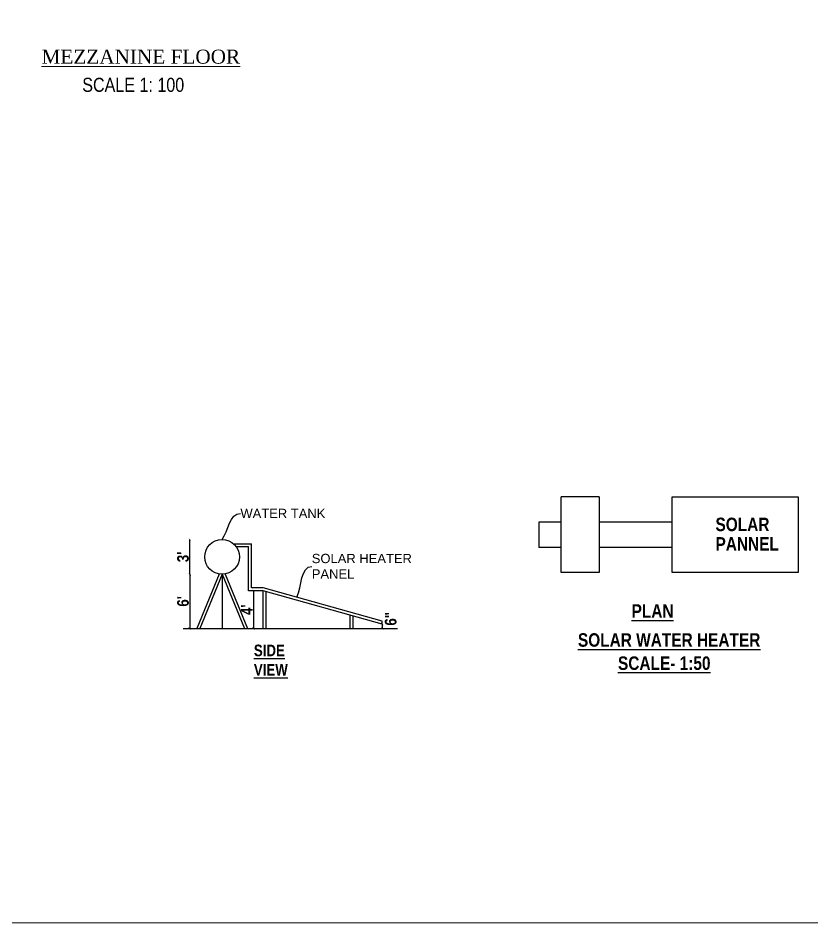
# Model space of a CAD drawing. Header units: metres. Extents: x -1560405 to -1559609, y 42907 to 43310.
# Drawn here: x -1559766.7 to -1559723.28, y 42906.75 to 42956.22 of the extents above; entities that cross this region are included whole.
import ezdxf
from ezdxf import colors
from ezdxf.entities.mleader import LeaderData, LeaderLine
from ezdxf.math import Vec2, Vec3

# ---------------------------------------------------------------- set-up
doc = ezdxf.new("R2010")
doc.units = ezdxf.units.M
doc.header["$LTSCALE"] = 750
doc.header["$MEASUREMENT"] = 0
doc.header["$PDMODE"] = 35
doc.header["$PDSIZE"] = 50
doc.layers.get('0').update_dxf_attribs({"lineweight": 5})
doc.layers.get('Defpoints').update_dxf_attribs({"lineweight": 0})
doc.layers.add('1', color=213, linetype='Continuous')
doc.layers.add('TAG', color=8, linetype='Continuous')
doc.styles.add('2', font='swisscb.ttf', dxfattribs={"height": 0.23})
doc.styles.add('MSV', font='swissck.ttf', dxfattribs={"height": 0.3})
doc.styles.get("Standard").update_dxf_attribs({"font": 'arial.ttf'})
doc.dimstyles.new('2', dxfattribs={"dimtxt": 9, "dimasz": 3, "dimexe": 3, "dimexo": 0, "dimgap": 1, "dimtad": 1, "dimdec": 8, "dimzin": 11, "dimdsep": 46, "dimlunit": 4, "dimtxsty": '2', "dimblk1": 'ARCHTICK', "dimblk2": 'ARCHTICK', "dimsah": 1, "dimcen": 2.5, "dimse1": 1, "dimse2": 1, "dimclrd": 256, "dimclre": 256, "dimclrt": 256, "dimadec": 0, "dimazin": 0, "dimtfac": 1, "dimtdec": 8, "dimtmove": 2, "dimatfit": 3, "dimldrblk": 'ARCHTICK', "dimfxl": 0, "dimtolj": 1, "dimtzin": 0, "dimarcsym": 0})

# ---------------------------------------------------------------- blocks, each defined once
blk = doc.blocks.new('A$C21E6566F')
at = {"layer": 'TAG', "ltscale": 0.05}
for p, q in [((0.938, 3.038), (0.938, 5.288)), ((2.063, 5.288), (0.938, 5.288)), ((2.063, 5.288), (2.063, 3.038)), ((0.938, 4.538), (0.278, 4.538)), ((0.278, 4.538), (0.278, 3.788)), ((4.232, 4.538), (2.063, 4.538)), ((0.938, 3.788), (0.278, 3.788)), ((4.232, 3.788), (2.063, 3.788)), ((2.063, 3.038), (0.938, 3.038))]:
    blk.add_line(p, q, dxfattribs=at)
blk.add_lwpolyline([(4.232, 5.288), (7.981, 5.288), (7.981, 3.038), (4.232, 3.038), (4.232, 5.288)], dxfattribs=at)
at = {"layer": 'TAG', "style": '2'}
for s, p in [('SOLAR ', (5.524, 4.27)), ('PANNEL ', (5.524, 3.691)), ('%%UPLAN', (3.031, 1.698)), ('%%USOLAR WATER HEATER', (1.437, 0.837)), ('%%USCALE- 1:50', (2.627, 0.148))]:
    blk.add_text(s, height=0.4, dxfattribs=at).set_placement(p)
blk = doc.blocks.new('_ArchTick')
at = {"color": 0, "linetype": 'ByBlock', "const_width": 0.15}
blk.add_lwpolyline([(-0.5, -0.5), (0.5, 0.5)], dxfattribs=at)
blk = doc.blocks.new('*D204')
at = {"layer": 'Defpoints', "color": 0}
for p in [(244.7, 10.8), (244.7, 5), (257.6, 5)]:
    blk.add_point(p, dxfattribs=at)
at = {"layer": 'TAG', "lineweight": -2}
blk.add_line((257.6, 10.8), (257.6, 5), dxfattribs=at)
at = {"layer": 'TAG', "lineweight": -2, "xscale": 3, "yscale": 3, "zscale": 3}
for p, rotation in [((257.6, 10.8), 90), ((257.6, 5), 270)]:
    blk.add_blockref('_ArchTick', p, dxfattribs=dict(at, rotation=rotation))
at = {"layer": 'TAG', "insert": (268.6, 17.6), "char_height": 0.25, "attachment_point": 5, "rotation": 90, "style": '2'}
blk.add_mtext('\\A1;{\\H60x;6"}', dxfattribs=at)
blk = doc.blocks.new('*D207')
at = {"layer": 'Defpoints', "color": 0}
for p in [(84.4, 53.6), (84.4, 5), (90.9, 5)]:
    blk.add_point(p, dxfattribs=at)
at = {"layer": 'TAG', "lineweight": -2}
blk.add_line((90.9, 53.6), (90.9, 5), dxfattribs=at)
at = {"layer": 'TAG', "lineweight": -2, "xscale": 3, "yscale": 3, "zscale": 3}
for p, rotation in [((90.9, 53.6), 90), ((90.9, 5), 270)]:
    blk.add_blockref('_ArchTick', p, dxfattribs=dict(at, rotation=rotation))
at = {"layer": 'TAG', "insert": (82.4, 29.3), "char_height": 0.25, "attachment_point": 5, "rotation": 90, "style": '2'}
blk.add_mtext("\\A1;{\\H60x;4'}", dxfattribs=at)
blk = doc.blocks.new('*D205')
at = {"layer": 'Defpoints', "color": 0}
for p in [(8.7, 75.1), (8.7, 5), (8.7, 5)]:
    blk.add_point(p, dxfattribs=at)
at = {"layer": 'TAG', "lineweight": -2}
blk.add_line((8.7, 75.1), (8.7, 5), dxfattribs=at)
at = {"layer": 'TAG', "lineweight": -2, "xscale": 3, "yscale": 3, "zscale": 3}
for p, rotation in [((8.7, 75.1), 90), ((8.7, 5), 270)]:
    blk.add_blockref('_ArchTick', p, dxfattribs=dict(at, rotation=rotation))
at = {"layer": 'TAG', "insert": (0, 40.1), "char_height": 0.25, "attachment_point": 5, "rotation": 90, "style": '2'}
blk.add_mtext("\\A1;{\\H60x;6'}", dxfattribs=at)
blk = doc.blocks.new('*D206')
at = {"layer": 'Defpoints', "color": 0}
for p in [(8.7, 120.1), (8.7, 120.1), (8.7, 75.1)]:
    blk.add_point(p, dxfattribs=at)
at = {"layer": 'TAG', "lineweight": -2}
blk.add_line((8.7, 75.1), (8.7, 120.1), dxfattribs=at)
at = {"layer": 'TAG', "lineweight": -2, "xscale": 3, "yscale": 3, "zscale": 3}
for p, rotation in [((8.7, 120.1), 90), ((8.7, 75.1), 270)]:
    blk.add_blockref('_ArchTick', p, dxfattribs=dict(at, rotation=rotation))
at = {"layer": 'TAG', "insert": (0, 97.6), "char_height": 0.25, "attachment_point": 5, "rotation": 90, "style": '2'}
blk.add_mtext("\\A1;{\\H60x;3'}", dxfattribs=at)
blk = doc.blocks.new('A$C5DC648C7')
at = {"layer": 'TAG', "ltscale": 0.05}
for p, q in [((65.16701212, 114.55134805), (88.33217982, 114.55134805)), ((68.53011192, 110.89871548), (84.43586007, 110.89871548)), ((84.43586007, 53.61798142), (84.43586007, 110.89871548)), ((88.33217982, 57.51430117), (88.33217982, 114.55134805)), ((46.52556513, 75.13376268), (17.60949384, 5.00000719)), ((50.42188488, 75.13376268), (21.50581359, 5.00000719)), ((50.42188488, 75.13376268), (50.42188488, 5.00000719)), ((50.42188488, 75.13376268), (79.33795617, 5.00000719)), ((54.31820463, 75.13376268), (83.23427592, 5.00000719)), ((103.72564184, 53.61798142), (84.43586007, 53.61798142)), ((103.72564184, 57.51430117), (88.33217982, 57.51430117)), ((257.63027196, 14.74080656), (103.72564184, 57.51430117)), ((103.72564184, 5.00000719), (103.72564184, 53.61798142)), ((257.63027196, 10.84448681), (103.72564184, 53.61798142)), ((107.62196159, 5.00000719), (107.62196159, 52.53510814)), ((216.1799603, 5.00000719), (216.1799603, 22.36444356)), ((220.07628005, 5.00000719), (220.07628005, 21.28157028)), ((-0.00001762, 5.00000719), (277.49833998, 5.00000719))]:
    blk.add_line(p, q, dxfattribs=at)
at = {"layer": 'TAG'}
blk.add_line((257.63027196, 10.84448681), (257.63027196, 14.74080656), dxfattribs=at)
at = {"layer": 'TAG', "ltscale": 0.05}
blk.add_circle((50.42188488, 97.60044598), 22.4666833, dxfattribs=at)
at = {"layer": 'TAG', "insert": (91.5702425, -15.80617847), "char_height": 15, "width": 0.2036735495, "attachment_point": 1, "style": '2'}
blk.add_mtext('{\\LSIDE VIEW}', dxfattribs=at)
at = {"layer": 'TAG'}
for base, p1, p2, text, picture, middle in [((8.66178676, 120.06712928), (8.66178676, 75.13376268), (8.66178676, 120.06712928), "{\\H60x;3'}", '*D206', (-0.00192402, 97.60044598)), ((8.66178676, 5.00000719), (8.66178676, 75.13376268), (8.66178676, 5.00000719), "{\\H60x;6'}", '*D205', (0.00319194, 40.06688494)), ((90.89760864, 5.00000719), (84.43586007, 53.61798142), (84.43586007, 5.00000719), "{\\H60x;4'}", '*D207', (82.39760864, 29.3089943))]:
    dim = blk.add_linear_dim(base=base, p1=p1, p2=p2, angle=90, text=text, dimstyle='2', dxfattribs=at)
    dim.commit()
    dim.dimension.update_dxf_attribs({"geometry": picture, "text_midpoint": middle})
dim = blk.add_linear_dim(base=(257.63027196, 5.00000719), p1=(244.67043717, 10.84448681), p2=(244.67043717, 5.00000719), angle=90, text='{\\H60x;6"}', dimstyle='2', dxfattribs=at)
dim.commit()
dim.dimension.update_dxf_attribs({"geometry": '*D204', "text_midpoint": (268.60915058, 17.64981763), "dimtype": 128})
ml = blk.add_multileader_mtext('Standard', dxfattribs=at)
ml.set_content('WATER TANK', color=256)
ml.set_leader_properties(color=1)
ml.build(insert=Vec2(0, 0))
ml.multileader.update_dxf_attribs({"leader_type": 2, "text_left_attachment_type": 2, "text_right_attachment_type": 2, "dogleg_length": 0.36, "arrow_head_size": 0.18})
ctx = ml.context
ctx.base_point, ctx.char_height, ctx.arrow_head_size, ctx.landing_gap_size, ctx.plane_origin = Vec3(74.18566086, 153.84013002), 12, 0.18, 0.01, Vec3(50.42188488, 120.06712928)
ctx.left_attachment, ctx.right_attachment = 2, 2
notes = []
notes.append((ctx, [(0, (1, 1, 0), (73.82566086, 153.84013002), (1, 0), 0.36, [(0, [(50.42188488, 120.06712928)], 0, [])])]))
ctx.mtext.insert, ctx.mtext.flow_direction = Vec3(74.19566086, 159.84402612), 5
ml = blk.add_multileader_mtext('Standard', dxfattribs=at)
ml.set_content('SOLAR HEATER\\PPANEL', color=256)
ml.set_leader_properties(color=1)
ml.build(insert=Vec2(0, 0))
ml.multileader.update_dxf_attribs({"leader_type": 2, "text_left_attachment_type": 2, "text_right_attachment_type": 2, "dogleg_length": 0.36, "arrow_head_size": 0.18})
ctx = ml.context
ctx.base_point, ctx.char_height, ctx.arrow_head_size, ctx.landing_gap_size, ctx.plane_origin = Vec3(166.49074301, 85.41856085), 12, 0.18, 0.01, Vec3(147.14315796, 45.44761487)
ctx.left_attachment, ctx.right_attachment = 2, 2
notes.append((ctx, [(0, (1, 1, 0), (166.13074301, 85.41856085), (1, 0), 0.36, [(0, [(147.14315796, 45.44761487)], 0, [])])]))
ctx.mtext.insert, ctx.mtext.flow_direction = Vec3(166.50074301, 101.5627167), 5
for ctx, leaders in notes:
    for number, flags, end, landing, length, lines in leaders:
        leader = LeaderData()
        leader.index, (leader.has_last_leader_line, leader.has_dogleg_vector, leader.attachment_direction) = number, flags
        leader.last_leader_point, leader.dogleg_vector, leader.dogleg_length = Vec3(end), Vec3(landing), length
        for number, points, colour, breaks in lines:
            line = LeaderLine()
            line.index, line.vertices, line.color, line.breaks = number, Vec3.list(points), colors.encode_raw_color(colour), breaks
            leader.lines.append(line)
        ctx.leaders.append(leader)

msp = doc.modelspace()

# ---------------------------------------------------------------- linework, layer by layer
at = {"color": 7}
msp.add_lwpolyline([(-1559608.97831, 43167.13879), (-1559943.01255, 43167.13879), (-1559943.01255, 42906.74882), (-1559608.97831, 42906.74882)], close=True, dxfattribs=at)

# ---------------------------------------------------------------- block references
at = {"layer": '1', "color": 7, "ltscale": 0.1, "xscale": 1.84074910256029, "yscale": 1.84074910256029, "zscale": 1.84074910256029}
msp.add_blockref('A$C21E6566F', (-1559738.72237, 42920.31028), dxfattribs=at)
at = {"layer": '1', "color": 7, "xscale": 0.0422878685206402, "yscale": 0.0422878685206402, "zscale": 0.0422878685206402}
msp.add_blockref('A$C5DC648C7', (-1559757.67377, 42922.63328), dxfattribs=at)

# ---------------------------------------------------------------- texts
at = {"color": 7, "style": 'MSV'}
msp.add_text('SCALE 1: 100', height=0.7681171, dxfattribs=at).set_placement((-1559763.18641, 42952.1908))
at = {"color": 7, "insert": (-1559765.41135, 42954.49881), "char_height": 0.7681171, "attachment_point": 1, "style": 'MSV'}
msp.add_mtext_dynamic_manual_height_columns('{\\fTimes New Roman|b0|i0|c0|p18;\\LMEZZANINE FLOOR }', width=607.9339553, gutter_width=12.5, heights=[0], dxfattribs=at)

doc.saveas('drawing.dxf')
